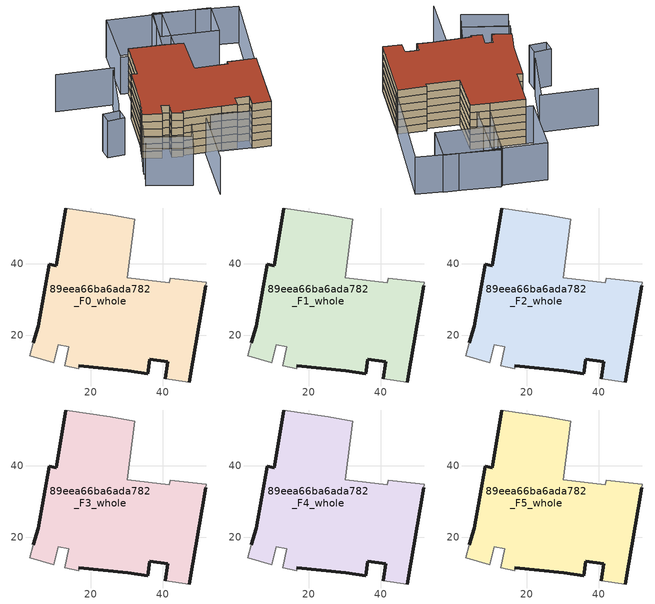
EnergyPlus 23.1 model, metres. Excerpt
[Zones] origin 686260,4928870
89eea66ba6ada782_F0_whole
 floor ground (EU_floor_Construction): 32.21,52.36 30.11,36.13 41.81,34.64 42.08,35.93 52.14,34.75 51.98,33.84 47.38,6.99 40.73,7.86 41.39,12.62 36.43,13.31 35.87,9.29 30.27,10.16 16.66,11.58 16.55,10.71 12.74,11.58 13.79,16.84 10.86,17.36 9.59,12.41 2.98,14.36 3.86,17.87 5.35,22.6 8.32,39.82 10.38,39.46 12.99,55.53 25.38,53.62 z0
 wall outside (EU_wall_Construction): 12.99,55.53 10.38,39.46 8.32,39.82 5.35,22.6 3.86,17.87 / 16.66,11.58 30.27,10.16 35.87,9.29 36.43,13.31 41.39,12.62 40.73,7.86 / 47.38,6.99 51.98,33.84 z0:3
 wall adiabatic (EU_wall_Construction): 3.86,17.87 2.98,14.36 9.59,12.41 10.86,17.36 13.79,16.84 12.74,11.58 16.55,10.71 16.66,11.58 / 40.73,7.86 47.38,6.99 / 51.98,33.84 52.14,34.75 42.08,35.93 41.81,34.64 30.11,36.13 32.21,52.36 25.38,53.62 12.99,55.53 z0:3
89eea66ba6ada782_F1_whole
 floor to 89eea66ba6ada782_F0_whole (EU_floor_Construction): 32.21,52.36 30.11,36.13 41.81,34.64 42.08,35.93 52.14,34.75 51.98,33.84 47.38,6.99 40.73,7.86 41.39,12.62 36.43,13.31 35.87,9.29 30.27,10.16 16.66,11.58 16.55,10.71 12.74,11.58 13.79,16.84 10.86,17.36 9.59,12.41 2.98,14.36 3.86,17.87 5.35,22.6 8.32,39.82 10.38,39.46 12.99,55.53 25.38,53.62 z3
 wall outside (EU_wall_Construction): 12.99,55.53 10.38,39.46 8.32,39.82 5.35,22.6 3.86,17.87 / 16.66,11.58 30.27,10.16 35.87,9.29 36.43,13.31 41.39,12.62 40.73,7.86 / 47.38,6.99 51.98,33.84 z3:6
 wall adiabatic (EU_wall_Construction): 3.86,17.87 2.98,14.36 9.59,12.41 10.86,17.36 13.79,16.84 12.74,11.58 16.55,10.71 16.66,11.58 / 40.73,7.86 47.38,6.99 / 51.98,33.84 52.14,34.75 42.08,35.93 41.81,34.64 30.11,36.13 32.21,52.36 25.38,53.62 12.99,55.53 z3:6
89eea66ba6ada782_F2_whole
 floor to 89eea66ba6ada782_F1_whole (EU_floor_Construction): 32.21,52.36 30.11,36.13 41.81,34.64 42.08,35.93 52.14,34.75 51.98,33.84 47.38,6.99 40.73,7.86 41.39,12.62 36.43,13.31 35.87,9.29 30.27,10.16 16.66,11.58 16.55,10.71 12.74,11.58 13.79,16.84 10.86,17.36 9.59,12.41 2.98,14.36 3.86,17.87 5.35,22.6 8.32,39.82 10.38,39.46 12.99,55.53 25.38,53.62 z6
 wall outside (EU_wall_Construction): 12.99,55.53 10.38,39.46 8.32,39.82 5.35,22.6 3.86,17.87 / 16.66,11.58 30.27,10.16 35.87,9.29 36.43,13.31 41.39,12.62 40.73,7.86 / 47.38,6.99 51.98,33.84 z6:9
 wall adiabatic (EU_wall_Construction): 3.86,17.87 2.98,14.36 9.59,12.41 10.86,17.36 13.79,16.84 12.74,11.58 16.55,10.71 16.66,11.58 / 40.73,7.86 47.38,6.99 / 51.98,33.84 52.14,34.75 42.08,35.93 41.81,34.64 30.11,36.13 32.21,52.36 25.38,53.62 12.99,55.53 z6:9
89eea66ba6ada782_F3_whole
 floor to 89eea66ba6ada782_F2_whole (EU_floor_Construction): 32.21,52.36 30.11,36.13 41.81,34.64 42.08,35.93 52.14,34.75 51.98,33.84 47.38,6.99 40.73,7.86 41.39,12.62 36.43,13.31 35.87,9.29 30.27,10.16 16.66,11.58 16.55,10.71 12.74,11.58 13.79,16.84 10.86,17.36 9.59,12.41 2.98,14.36 3.86,17.87 5.35,22.6 8.32,39.82 10.38,39.46 12.99,55.53 25.38,53.62 z9
 wall outside (EU_wall_Construction): 12.99,55.53 10.38,39.46 8.32,39.82 5.35,22.6 3.86,17.87 / 16.66,11.58 30.27,10.16 35.87,9.29 36.43,13.31 41.39,12.62 40.73,7.86 / 47.38,6.99 51.98,33.84 z9:12
 wall adiabatic (EU_wall_Construction): 3.86,17.87 2.98,14.36 9.59,12.41 10.86,17.36 13.79,16.84 12.74,11.58 16.55,10.71 16.66,11.58 / 40.73,7.86 47.38,6.99 / 51.98,33.84 52.14,34.75 42.08,35.93 41.81,34.64 30.11,36.13 32.21,52.36 25.38,53.62 12.99,55.53 z9:12
89eea66ba6ada782_F4_whole
 floor to 89eea66ba6ada782_F3_whole (EU_floor_Construction): 32.21,52.36 30.11,36.13 41.81,34.64 42.08,35.93 52.14,34.75 51.98,33.84 47.38,6.99 40.73,7.86 41.39,12.62 36.43,13.31 35.87,9.29 30.27,10.16 16.66,11.58 16.55,10.71 12.74,11.58 13.79,16.84 10.86,17.36 9.59,12.41 2.98,14.36 3.86,17.87 5.35,22.6 8.32,39.82 10.38,39.46 12.99,55.53 25.38,53.62 z12
 wall outside (EU_wall_Construction): 12.99,55.53 10.38,39.46 8.32,39.82 5.35,22.6 3.86,17.87 / 16.66,11.58 30.27,10.16 35.87,9.29 36.43,13.31 41.39,12.62 40.73,7.86 / 47.38,6.99 51.98,33.84 z12:15
 wall adiabatic (EU_wall_Construction): 3.86,17.87 2.98,14.36 9.59,12.41 10.86,17.36 13.79,16.84 12.74,11.58 16.55,10.71 16.66,11.58 / 40.73,7.86 47.38,6.99 / 51.98,33.84 52.14,34.75 42.08,35.93 41.81,34.64 30.11,36.13 32.21,52.36 25.38,53.62 12.99,55.53 z12:15
89eea66ba6ada782_F5_whole
 floor to 89eea66ba6ada782_F4_whole (EU_floor_Construction): 32.21,52.36 30.11,36.13 41.81,34.64 42.08,35.93 52.14,34.75 51.98,33.84 47.38,6.99 40.73,7.86 41.39,12.62 36.43,13.31 35.87,9.29 30.27,10.16 16.66,11.58 16.55,10.71 12.74,11.58 13.79,16.84 10.86,17.36 9.59,12.41 2.98,14.36 3.86,17.87 5.35,22.6 8.32,39.82 10.38,39.46 12.99,55.53 25.38,53.62 z15
 wall outside (EU_wall_Construction): 12.99,55.53 10.38,39.46 8.32,39.82 5.35,22.6 3.86,17.87 / 16.66,11.58 30.27,10.16 35.87,9.29 36.43,13.31 41.39,12.62 40.73,7.86 / 47.38,6.99 51.98,33.84 z15:18
 wall adiabatic (EU_wall_Construction): 3.86,17.87 2.98,14.36 9.59,12.41 10.86,17.36 13.79,16.84 12.74,11.58 16.55,10.71 16.66,11.58 / 40.73,7.86 47.38,6.99 / 51.98,33.84 52.14,34.75 42.08,35.93 41.81,34.64 30.11,36.13 32.21,52.36 25.38,53.62 12.99,55.53 z15:18
 roof outside (EU_roof_Construction): 47.38,6.99 51.98,33.84 52.14,34.75 42.08,35.93 41.81,34.64 30.11,36.13 32.21,52.36 25.38,53.62 12.99,55.53 10.38,39.46 8.32,39.82 5.35,22.6 3.86,17.87 2.98,14.36 9.59,12.41 10.86,17.36 13.79,16.84 12.74,11.58 16.55,10.71 16.66,11.58 30.27,10.16 35.87,9.29 36.43,13.31 41.39,12.62 40.73,7.86 z18
shading: 20.4,-15.95 24.74,10.68 / 24.74,10.68 47.38,6.99 / 5.47,50.22 -0.72,27.42 / 5.93,50.15 -14.33,52.96 / 16.07,-0.03 13.54,-7.39 / 13.54,-7.39 -1.79,-2.12 / -1.79,-2.12 0.74,5.24 / 0.74,5.24 16.07,-0.03 / 16.22,-0.08 0.08,4.83 / 0.08,4.83 4.59,19.64 / 4.59,19.64 20.73,14.73 / 20.73,14.73 16.22,-0.08 / -1.73,19.01 -7.9,19.03 / -7.9,19.03 -7.89,23.76 / -7.89,23.76 -1.72,23.75 / -1.72,23.75 -1.73,19.01 / 59.75,72.53 51.55,31.81 / 51.55,31.81 22.18,37.73 / 22.18,37.73 30.38,78.45 / 30.38,78.45 59.75,72.53 / 10.44,55.77 13.9,79.81 / 13.9,79.81 33.26,77.03 / 33.26,77.03 29.81,52.98 / 29.81,52.98 10.44,55.77 / 48.03,60.25 27.66,63.36 / 27.66,63.36 29.87,77.82 / 29.87,77.82 50.24,74.71 / 50.24,74.71 48.03,60.25 z0:15
[Building]
EU S2 Campaign: North Axis=0; Terrain=City; Solar Distribution=FullExterior
[Site:Location]
Bologna: Latitude=44.5; Longitude=11.25; Time Zone=1; Elevation=37
[SizingPeriod:WeatherFileDays]
AnnualSizingPeriod: Begin Month=1; Begin Day of Month=1; End Month=12; End Day of Month=31; Day of Week for Start Day=Monday; Use Weather File Daylight Saving Period=No; Use Weather File Rain and Snow Indicators=No
[MATERIAL]
EU_InternalMass_Material: Roughness=MediumRough; Thickness=0.1; Conductivity=1; Density=1800; Specific Heat=900; Thermal Absorptance=0.9; Solar Absorptance=0.7; Visible Absorptance=0.7
[MATERIAL:NOMASS] Roughness=MediumRough; Thermal Absorptance=0.9; Solar Absorptance=0.7; Visible Absorptance=0.7
Name | Thermal Resistance
EU_wall_NoMass | 0.905828
EU_roof_NoMass | 0.37593
EU_floor_NoMass | 0.67114
[CONSTRUCTION]
EU_wall_Construction: EU_wall_NoMass
EU_roof_Construction: EU_roof_NoMass
EU_floor_Construction: EU_floor_NoMass
EU_InternalMass_Construction: EU_InternalMass_Material
[ZONE] Type=1; Multiplier=1; Ceiling Height=autocalculate; Volume=4396.73; Floor Area=autocalculate; Part of Total Floor Area=Yes
89eea66ba6ada782_F0_whole; 89eea66ba6ada782_F1_whole; 89eea66ba6ada782_F2_whole; 89eea66ba6ada782_F3_whole; 89eea66ba6ada782_F4_whole; 89eea66ba6ada782_F5_whole
[INTERNALMASS] Construction=EU_InternalMass_Construction; Surface Area=1251.05
Name | Zone or ZoneList
89eea66ba6ada782_F0_whole_EU_InternalMass | 89eea66ba6ada782_F0_whole
89eea66ba6ada782_F1_whole_EU_InternalMass | 89eea66ba6ada782_F1_whole
89eea66ba6ada782_F2_whole_EU_InternalMass | 89eea66ba6ada782_F2_whole
89eea66ba6ada782_F3_whole_EU_InternalMass | 89eea66ba6ada782_F3_whole
89eea66ba6ada782_F4_whole_EU_InternalMass | 89eea66ba6ada782_F4_whole
89eea66ba6ada782_F5_whole_EU_InternalMass | 89eea66ba6ada782_F5_whole
[OTHEREQUIPMENT] Fuel Type=Electricity; Design Level Calculation Method=Watts/Area; Power per Zone Floor Area=1; Fraction Latent=0; Fraction Radiant=0; Fraction Lost=0; Carbon Dioxide Generation Rate=0; EndUse Subcategory=EU_Step8_InternalGains
Name | Zone or ZoneList or Space or SpaceList | Schedule
EU_Step8_InternalGain_89eea66ba6ada782_F0_whole_f000 | 89eea66ba6ada782_F0_whole | EU_Step8_GainSchedule_89eea66ba6ada782_F0_whole_f000
EU_Step8_InternalGain_89eea66ba6ada782_F1_whole_f000 | 89eea66ba6ada782_F1_whole | EU_Step8_GainSchedule_89eea66ba6ada782_F1_whole_f000
EU_Step8_InternalGain_89eea66ba6ada782_F2_whole_f000 | 89eea66ba6ada782_F2_whole | EU_Step8_GainSchedule_89eea66ba6ada782_F2_whole_f000
EU_Step8_InternalGain_89eea66ba6ada782_F3_whole_f000 | 89eea66ba6ada782_F3_whole | EU_Step8_GainSchedule_89eea66ba6ada782_F3_whole_f000
EU_Step8_InternalGain_89eea66ba6ada782_F4_whole_f000 | 89eea66ba6ada782_F4_whole | EU_Step8_GainSchedule_89eea66ba6ada782_F4_whole_f000
EU_Step8_InternalGain_89eea66ba6ada782_F5_whole_f000 | 89eea66ba6ada782_F5_whole | EU_Step8_GainSchedule_89eea66ba6ada782_F5_whole_f000
[ZONEVENTILATION:DESIGNFLOWRATE] Schedule=EU_AlwaysOn; Design Flow Rate Calculation Method=AirChanges/Hour; Air Changes per Hour=0.73129; Ventilation Type=Natural; Fan Pressure Rise=0; Fan Total Efficiency=1; Constant Term Coefficient=1; Temperature Term Coefficient=0; Velocity Term Coefficient=0; Velocity Squared Term Coefficient=0; Minimum Indoor Temperature=-100; Maximum Indoor Temperature=100; Delta Temperature=-100; Minimum Outdoor Temperature=-100; Maximum Outdoor Temperature=100; Maximum Wind Speed=40
Name | Zone or ZoneList or Space or SpaceList
EU_ConstantAir_89eea66ba6ada782_F0_whole | 89eea66ba6ada782_F0_whole
EU_ConstantAir_89eea66ba6ada782_F1_whole | 89eea66ba6ada782_F1_whole
EU_ConstantAir_89eea66ba6ada782_F2_whole | 89eea66ba6ada782_F2_whole
EU_ConstantAir_89eea66ba6ada782_F3_whole | 89eea66ba6ada782_F3_whole
EU_ConstantAir_89eea66ba6ada782_F4_whole | 89eea66ba6ada782_F4_whole
EU_ConstantAir_89eea66ba6ada782_F5_whole | 89eea66ba6ada782_F5_whole
[HVACTEMPLATE:THERMOSTAT] Constant Heating Setpoint=20; Constant Cooling Setpoint=50
EU_HeatOnly_89eea66ba6ada782_F0_whole; EU_HeatOnly_89eea66ba6ada782_F1_whole; EU_HeatOnly_89eea66ba6ada782_F2_whole; EU_HeatOnly_89eea66ba6ada782_F3_whole; EU_HeatOnly_89eea66ba6ada782_F4_whole; EU_HeatOnly_89eea66ba6ada782_F5_whole
[HVACTEMPLATE:ZONE:IDEALLOADSAIRSYSTEM] System Availability Schedule=EU_AlwaysOn; Maximum Heating Supply Air Temperature=50; Minimum Cooling Supply Air Temperature=13; Maximum Heating Supply Air Humidity Ratio=0.0156; Minimum Cooling Supply Air Humidity Ratio=0.0077; Heating Limit=NoLimit; Cooling Limit=NoLimit; Heating Availability Schedule=EU_AlwaysOn; Cooling Availability Schedule=EU_CoolingOff; Dehumidification Control Type=ConstantSensibleHeatRatio; Cooling Sensible Heat Ratio=0.7; Dehumidification Setpoint=60; Humidification Control Type=None; Humidification Setpoint=30; Outdoor Air Method=None; Outdoor Air Flow Rate per Person=0.00944; Outdoor Air Flow Rate per Zone Floor Area=0; Outdoor Air Flow Rate per Zone=0; Demand Controlled Ventilation Type=None; Outdoor Air Economizer Type=NoEconomizer; Heat Recovery Type=None; Sensible Heat Recovery Effectiveness=0.7; Latent Heat Recovery Effectiveness=0.65
Name | Template Thermostat
89eea66ba6ada782_F0_whole | EU_HeatOnly_89eea66ba6ada782_F0_whole
89eea66ba6ada782_F1_whole | EU_HeatOnly_89eea66ba6ada782_F1_whole
89eea66ba6ada782_F2_whole | EU_HeatOnly_89eea66ba6ada782_F2_whole
89eea66ba6ada782_F3_whole | EU_HeatOnly_89eea66ba6ada782_F3_whole
89eea66ba6ada782_F4_whole | EU_HeatOnly_89eea66ba6ada782_F4_whole
89eea66ba6ada782_F5_whole | EU_HeatOnly_89eea66ba6ada782_F5_whole
[SIZING:ZONE] Zone Cooling Design Supply Air Temperature Input Method=SupplyAirTemperature; Zone Cooling Design Supply Air Temperature=13; Zone Heating Design Supply Air Temperature Input Method=SupplyAirTemperature; Zone Heating Design Supply Air Temperature=50; Zone Cooling Design Supply Air Humidity Ratio=0.008; Zone Heating Design Supply Air Humidity Ratio=0.008; Cooling Design Air Flow Method=DesignDay; Cooling Design Air Flow Rate=0; Cooling Minimum Air Flow per Zone Floor Area=0.000762; Cooling Minimum Air Flow=0; Cooling Minimum Air Flow Fraction=0.2; Heating Design Air Flow Method=DesignDay; Heating Design Air Flow Rate=0; Heating Maximum Air Flow per Zone Floor Area=0.002032; Heating Maximum Air Flow=0.141576; Heating Maximum Air Flow Fraction=0.3; Account for Dedicated Outdoor Air System=No; Dedicated Outdoor Air System Control Strategy=NeutralSupplyAir; Dedicated Outdoor Air Low Setpoint Temperature for Design=autosize; Dedicated Outdoor Air High Setpoint Temperature for Design=autosize; Zone Load Sizing Method=Sensible Load Only No Latent Load; Zone Latent Cooling Design Supply Air Humidity Ratio Input Method=HumidityRatioDifference; Zone Cooling Design Supply Air Humidity Ratio Difference=0.005; Zone Latent Heating Design Supply Air Humidity Ratio Input Method=HumidityRatioDifference; Zone Humidification Design Supply Air Humidity Ratio Difference=0.005
89eea66ba6ada782_F0_whole; 89eea66ba6ada782_F1_whole; 89eea66ba6ada782_F2_whole; 89eea66ba6ada782_F3_whole; 89eea66ba6ada782_F4_whole; 89eea66ba6ada782_F5_whole
[SCHEDULE:CONSTANT]
Name | Hourly Value
EU_AlwaysOn | 1
EU_CoolingOff | 0
[SCHEDULE:FILE] Column Number=1; Rows to Skip at Top=0; Number of Hours of Data=8760; Column Separator=Comma; Interpolate to Timestep=No; Minutes per Item=60; Adjust Schedule for Daylight Savings=Yes
Name | File
EU_Step8_GainSchedule_89eea66ba6ada782_F0_whole_f000 | ../../schedules/89eea66ba6ada782/89eea66ba6ada782_F0_whole_f000_gain.csv
EU_Step8_GainSchedule_89eea66ba6ada782_F1_whole_f000 | ../../schedules/89eea66ba6ada782/89eea66ba6ada782_F1_whole_f000_gain.csv
EU_Step8_GainSchedule_89eea66ba6ada782_F2_whole_f000 | ../../schedules/89eea66ba6ada782/89eea66ba6ada782_F2_whole_f000_gain.csv
EU_Step8_GainSchedule_89eea66ba6ada782_F3_whole_f000 | ../../schedules/89eea66ba6ada782/89eea66ba6ada782_F3_whole_f000_gain.csv
EU_Step8_GainSchedule_89eea66ba6ada782_F4_whole_f000 | ../../schedules/89eea66ba6ada782/89eea66ba6ada782_F4_whole_f000_gain.csv
EU_Step8_GainSchedule_89eea66ba6ada782_F5_whole_f000 | ../../schedules/89eea66ba6ada782/89eea66ba6ada782_F5_whole_f000_gain.csv
